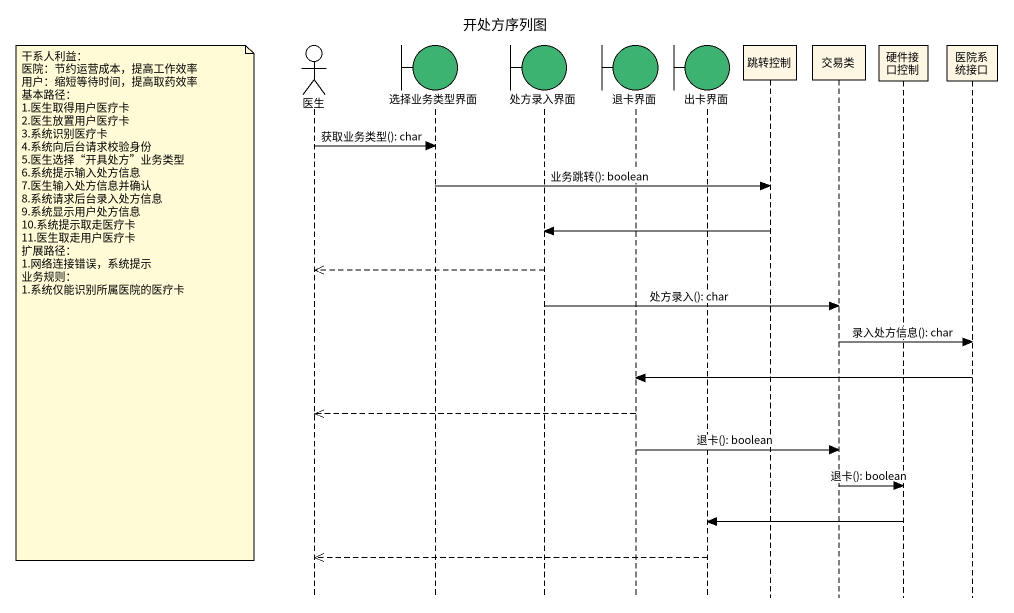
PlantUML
@startuml
title 开处方序列图
hide footbox
actor 医生
boundary 选择业务类型界面 #3CB371
boundary 处方录入界面 #3CB371
boundary 退卡界面 #3CB371
boundary 出卡界面 #3CB371
participant 跳转控制
participant 交易类
participant 硬件接口控制
participant 医院系统接口

医生 -> 选择业务类型界面 : 获取业务类型(): char
选择业务类型界面 -> 跳转控制 : 业务跳转(): boolean
跳转控制 -> 处方录入界面
处方录入界面 -->> 医生
note left of 医生
  干系人利益：
  医院：节约运营成本，提高工作效率
  用户：缩短等待时间，提高取药效率
  基本路径：
  1.医生取得用户医疗卡
  2.医生放置用户医疗卡
  3.系统识别医疗卡
  4.系统向后台请求校验身份
  5.医生选择“开具处方”业务类型
  6.系统提示输入处方信息
  7.医生输入处方信息并确认
  8.系统请求后台录入处方信息
  9.系统显示用户处方信息
  10.系统提示取走医疗卡
  11.医生取走用户医疗卡
  扩展路径：
  1.网络连接错误，系统提示
  业务规则：
  1.系统仅能识别所属医院的医疗卡
end note
处方录入界面 -> 交易类 : 处方录入(): char
交易类 -> 医院系统接口 : 录入处方信息(): char
医院系统接口 -> 退卡界面
退卡界面 -->> 医生
退卡界面 -> 交易类 : 退卡(): boolean
交易类 -> 硬件接口控制 : 退卡(): boolean
硬件接口控制 -> 出卡界面
出卡界面 -->> 医生
@enduml
